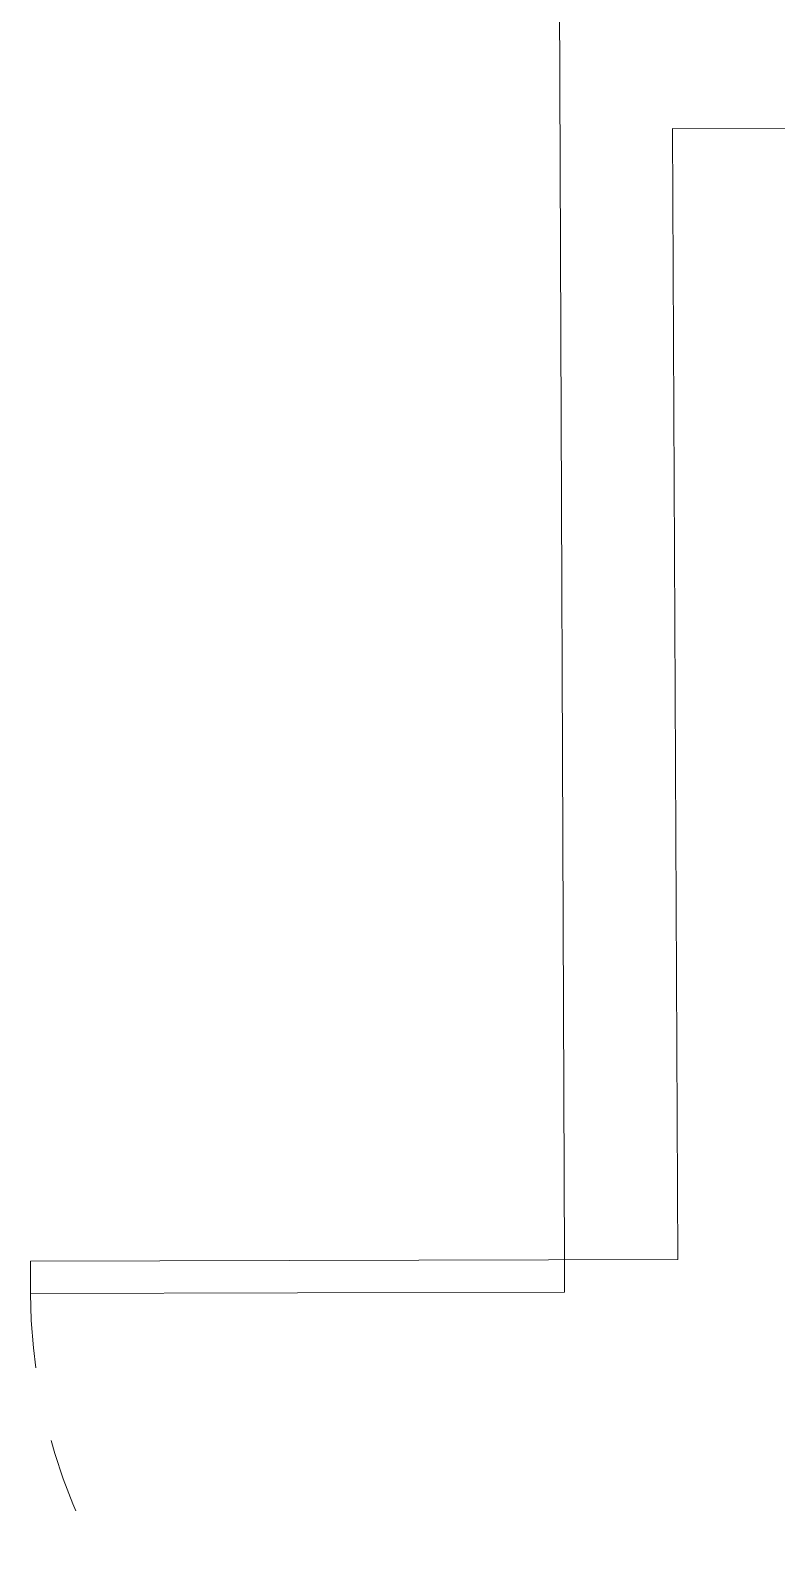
# Model space of a CAD drawing. Header units: inches. Extents: x 164.3 to 247.9, y 15.6 to 56.7.
# Drawn here: x 233.263 to 234.264, y 39.257 to 41.301 of the extents above; entities that cross this region are included whole.
import ezdxf

# ---------------------------------------------------------------- set-up
doc = ezdxf.new("R2010")
doc.units = ezdxf.units.IN
doc.header["$MEASUREMENT"] = 0
doc.linetypes.add('DASHED', pattern=[0.75, 0.5, -0.25])
doc.layers.add('7', color=4, linetype='Continuous', lineweight=5)
doc.layers.add('WALL 1 100', color=250, linetype='Continuous', lineweight=9)
doc.layers.add('DOOR WINDOW 1 100', color=7, linetype='Continuous', lineweight=5, true_color=0x666666)

msp = doc.modelspace()

# ---------------------------------------------------------------- linework, layer by layer
at = {"layer": '7', "color": 8, "linetype": 'DASHED', "ltscale": 0.2}
msp.add_arc((234.0015, 39.6085), 0.7382, 180.1238, 270.1238, dxfattribs=at)
at = {"layer": 'DOOR WINDOW 1 100'}
for p, q in [((233.9797, 39.6085), (233.9795, 39.6953)), ((234.1317, 39.6522), (234.1316, 39.6956)), ((234.1317, 39.6522), (233.2632, 39.6503)), ((233.2632, 39.6503), (233.2633, 39.6069)), ((233.2633, 39.6069), (233.9797, 39.6085))]:
    msp.add_line(p, q, dxfattribs=at)
at = {"layer": 'WALL 1 100', "color": 0}
for p, q in [((233.9661, 42.977), (233.9796, 39.6524)), ((234.1247, 41.1698), (234.1317, 39.653))]:
    msp.add_line(p, q, dxfattribs=at)
msp.add_lwpolyline([(246.7135, 41.1549), (234.1247, 41.1698)], dxfattribs=at)

doc.saveas('drawing.dxf')
